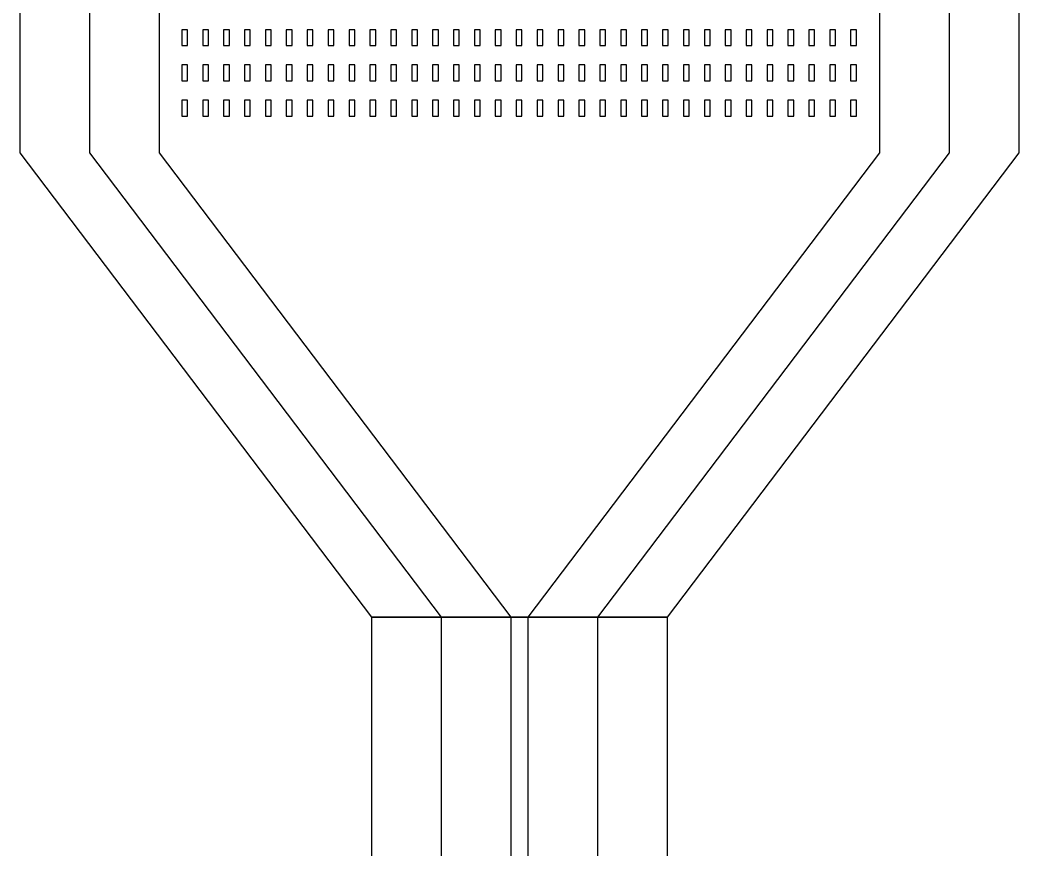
# Model space of a CAD drawing. Extents: x -3500 to 3500, y -1450 to 1450.
# Drawn here: x 229.94 to 251.45, y 275.01 to 292.86 of the extents above; entities that cross this region are included whole.
import ezdxf

# ---------------------------------------------------------------- set-up
doc = ezdxf.new("R2010")
doc.units = 0

msp = doc.modelspace()

# ---------------------------------------------------------------- linework, layer by layer
at = {"layer": 'HBSiProtectLayer'}
for points in [[(242.379, 280), (249.947, 290), (249.947, 309.987), (231.439, 309.987), (231.439, 290), (239.007, 280)], [(239.007, -280), (242.379, -280), (242.379, 280), (239.007, 280)]]:
    msp.add_lwpolyline(points, close=True, dxfattribs=at)
at = {"layer": 'HoleLayer'}
for points in [[(233.5465, 292.309), (233.5465, 292.651), (233.4225, 292.651), (233.4225, 292.309)], [(233.9965, 292.309), (233.9965, 292.651), (233.8725, 292.651), (233.8725, 292.309)], [(234.4465, 292.309), (234.4465, 292.651), (234.3225, 292.651), (234.3225, 292.309)], [(234.8965, 292.309), (234.8965, 292.651), (234.7725, 292.651), (234.7725, 292.309)], [(235.3465, 292.309), (235.3465, 292.651), (235.2225, 292.651), (235.2225, 292.309)], [(235.7965, 292.309), (235.7965, 292.651), (235.6725, 292.651), (235.6725, 292.309)], [(236.2465, 292.309), (236.2465, 292.651), (236.1225, 292.651), (236.1225, 292.309)], [(236.6965, 292.309), (236.6965, 292.651), (236.5725, 292.651), (236.5725, 292.309)], [(237.1465, 292.309), (237.1465, 292.651), (237.0225, 292.651), (237.0225, 292.309)], [(237.5965, 292.309), (237.5965, 292.651), (237.4725, 292.651), (237.4725, 292.309)], [(238.0465, 292.309), (238.0465, 292.651), (237.9225, 292.651), (237.9225, 292.309)], [(238.4965, 292.309), (238.4965, 292.651), (238.3725, 292.651), (238.3725, 292.309)], [(238.9465, 292.309), (238.9465, 292.651), (238.8225, 292.651), (238.8225, 292.309)], [(239.3965, 292.309), (239.3965, 292.651), (239.2725, 292.651), (239.2725, 292.309)], [(239.8465, 292.309), (239.8465, 292.651), (239.7225, 292.651), (239.7225, 292.309)], [(240.2965, 292.309), (240.2965, 292.651), (240.1725, 292.651), (240.1725, 292.309)], [(240.7465, 292.309), (240.7465, 292.651), (240.6225, 292.651), (240.6225, 292.309)], [(241.1965, 292.309), (241.1965, 292.651), (241.0725, 292.651), (241.0725, 292.309)], [(241.6465, 292.309), (241.6465, 292.651), (241.5225, 292.651), (241.5225, 292.309)], [(242.0965, 292.309), (242.0965, 292.651), (241.9725, 292.651), (241.9725, 292.309)], [(242.5465, 292.309), (242.5465, 292.651), (242.4225, 292.651), (242.4225, 292.309)], [(242.9965, 292.309), (242.9965, 292.651), (242.8725, 292.651), (242.8725, 292.309)], [(243.4465, 292.309), (243.4465, 292.651), (243.3225, 292.651), (243.3225, 292.309)], [(243.8965, 292.309), (243.8965, 292.651), (243.7725, 292.651), (243.7725, 292.309)], [(244.3465, 292.309), (244.3465, 292.651), (244.2225, 292.651), (244.2225, 292.309)], [(244.7965, 292.309), (244.7965, 292.651), (244.6725, 292.651), (244.6725, 292.309)], [(245.2465, 292.309), (245.2465, 292.651), (245.1225, 292.651), (245.1225, 292.309)], [(245.6965, 292.309), (245.6965, 292.651), (245.5725, 292.651), (245.5725, 292.309)], [(246.1465, 292.309), (246.1465, 292.651), (246.0225, 292.651), (246.0225, 292.309)], [(246.5965, 292.309), (246.5965, 292.651), (246.4725, 292.651), (246.4725, 292.309)], [(247.0465, 292.309), (247.0465, 292.651), (246.9225, 292.651), (246.9225, 292.309)], [(247.4965, 292.309), (247.4965, 292.651), (247.3725, 292.651), (247.3725, 292.309)], [(247.9465, 292.309), (247.9465, 292.651), (247.8225, 292.651), (247.8225, 292.309)], [(233.5465, 291.549), (233.5465, 291.891), (233.4225, 291.891), (233.4225, 291.549)], [(233.9965, 291.549), (233.9965, 291.891), (233.8725, 291.891), (233.8725, 291.549)], [(234.4465, 291.549), (234.4465, 291.891), (234.3225, 291.891), (234.3225, 291.549)], [(234.8965, 291.549), (234.8965, 291.891), (234.7725, 291.891), (234.7725, 291.549)], [(235.3465, 291.549), (235.3465, 291.891), (235.2225, 291.891), (235.2225, 291.549)], [(235.7965, 291.549), (235.7965, 291.891), (235.6725, 291.891), (235.6725, 291.549)], [(236.2465, 291.549), (236.2465, 291.891), (236.1225, 291.891), (236.1225, 291.549)], [(236.6965, 291.549), (236.6965, 291.891), (236.5725, 291.891), (236.5725, 291.549)], [(237.1465, 291.549), (237.1465, 291.891), (237.0225, 291.891), (237.0225, 291.549)], [(237.5965, 291.549), (237.5965, 291.891), (237.4725, 291.891), (237.4725, 291.549)], [(238.0465, 291.549), (238.0465, 291.891), (237.9225, 291.891), (237.9225, 291.549)], [(238.4965, 291.549), (238.4965, 291.891), (238.3725, 291.891), (238.3725, 291.549)], [(238.9465, 291.549), (238.9465, 291.891), (238.8225, 291.891), (238.8225, 291.549)], [(239.3965, 291.549), (239.3965, 291.891), (239.2725, 291.891), (239.2725, 291.549)], [(239.8465, 291.549), (239.8465, 291.891), (239.7225, 291.891), (239.7225, 291.549)], [(240.2965, 291.549), (240.2965, 291.891), (240.1725, 291.891), (240.1725, 291.549)], [(240.7465, 291.549), (240.7465, 291.891), (240.6225, 291.891), (240.6225, 291.549)], [(241.1965, 291.549), (241.1965, 291.891), (241.0725, 291.891), (241.0725, 291.549)], [(241.6465, 291.549), (241.6465, 291.891), (241.5225, 291.891), (241.5225, 291.549)], [(242.0965, 291.549), (242.0965, 291.891), (241.9725, 291.891), (241.9725, 291.549)], [(242.5465, 291.549), (242.5465, 291.891), (242.4225, 291.891), (242.4225, 291.549)], [(242.9965, 291.549), (242.9965, 291.891), (242.8725, 291.891), (242.8725, 291.549)], [(243.4465, 291.549), (243.4465, 291.891), (243.3225, 291.891), (243.3225, 291.549)], [(243.8965, 291.549), (243.8965, 291.891), (243.7725, 291.891), (243.7725, 291.549)], [(244.3465, 291.549), (244.3465, 291.891), (244.2225, 291.891), (244.2225, 291.549)], [(244.7965, 291.549), (244.7965, 291.891), (244.6725, 291.891), (244.6725, 291.549)], [(245.2465, 291.549), (245.2465, 291.891), (245.1225, 291.891), (245.1225, 291.549)], [(245.6965, 291.549), (245.6965, 291.891), (245.5725, 291.891), (245.5725, 291.549)], [(246.1465, 291.549), (246.1465, 291.891), (246.0225, 291.891), (246.0225, 291.549)], [(246.5965, 291.549), (246.5965, 291.891), (246.4725, 291.891), (246.4725, 291.549)], [(247.0465, 291.549), (247.0465, 291.891), (246.9225, 291.891), (246.9225, 291.549)], [(247.4965, 291.549), (247.4965, 291.891), (247.3725, 291.891), (247.3725, 291.549)], [(247.9465, 291.549), (247.9465, 291.891), (247.8225, 291.891), (247.8225, 291.549)], [(233.5465, 290.789), (233.5465, 291.131), (233.4225, 291.131), (233.4225, 290.789)], [(233.9965, 290.789), (233.9965, 291.131), (233.8725, 291.131), (233.8725, 290.789)], [(234.4465, 290.789), (234.4465, 291.131), (234.3225, 291.131), (234.3225, 290.789)], [(234.8965, 290.789), (234.8965, 291.131), (234.7725, 291.131), (234.7725, 290.789)], [(235.3465, 290.789), (235.3465, 291.131), (235.2225, 291.131), (235.2225, 290.789)], [(235.7965, 290.789), (235.7965, 291.131), (235.6725, 291.131), (235.6725, 290.789)], [(236.2465, 290.789), (236.2465, 291.131), (236.1225, 291.131), (236.1225, 290.789)], [(236.6965, 290.789), (236.6965, 291.131), (236.5725, 291.131), (236.5725, 290.789)], [(237.1465, 290.789), (237.1465, 291.131), (237.0225, 291.131), (237.0225, 290.789)], [(237.5965, 290.789), (237.5965, 291.131), (237.4725, 291.131), (237.4725, 290.789)], [(238.0465, 290.789), (238.0465, 291.131), (237.9225, 291.131), (237.9225, 290.789)], [(238.4965, 290.789), (238.4965, 291.131), (238.3725, 291.131), (238.3725, 290.789)], [(238.9465, 290.789), (238.9465, 291.131), (238.8225, 291.131), (238.8225, 290.789)], [(239.3965, 290.789), (239.3965, 291.131), (239.2725, 291.131), (239.2725, 290.789)], [(239.8465, 290.789), (239.8465, 291.131), (239.7225, 291.131), (239.7225, 290.789)], [(240.2965, 290.789), (240.2965, 291.131), (240.1725, 291.131), (240.1725, 290.789)], [(240.7465, 290.789), (240.7465, 291.131), (240.6225, 291.131), (240.6225, 290.789)], [(241.1965, 290.789), (241.1965, 291.131), (241.0725, 291.131), (241.0725, 290.789)], [(241.6465, 290.789), (241.6465, 291.131), (241.5225, 291.131), (241.5225, 290.789)], [(242.0965, 290.789), (242.0965, 291.131), (241.9725, 291.131), (241.9725, 290.789)], [(242.5465, 290.789), (242.5465, 291.131), (242.4225, 291.131), (242.4225, 290.789)], [(242.9965, 290.789), (242.9965, 291.131), (242.8725, 291.131), (242.8725, 290.789)], [(243.4465, 290.789), (243.4465, 291.131), (243.3225, 291.131), (243.3225, 290.789)], [(243.8965, 290.789), (243.8965, 291.131), (243.7725, 291.131), (243.7725, 290.789)], [(244.3465, 290.789), (244.3465, 291.131), (244.2225, 291.131), (244.2225, 290.789)], [(244.7965, 290.789), (244.7965, 291.131), (244.6725, 291.131), (244.6725, 290.789)], [(245.2465, 290.789), (245.2465, 291.131), (245.1225, 291.131), (245.1225, 290.789)], [(245.6965, 290.789), (245.6965, 291.131), (245.5725, 291.131), (245.5725, 290.789)], [(246.1465, 290.789), (246.1465, 291.131), (246.0225, 291.131), (246.0225, 290.789)], [(246.5965, 290.789), (246.5965, 291.131), (246.4725, 291.131), (246.4725, 290.789)], [(247.0465, 290.789), (247.0465, 291.131), (246.9225, 291.131), (246.9225, 290.789)], [(247.4965, 290.789), (247.4965, 291.131), (247.3725, 291.131), (247.3725, 290.789)], [(247.9465, 290.789), (247.9465, 291.131), (247.8225, 291.131), (247.8225, 290.789)]]:
    msp.add_lwpolyline(points, close=True, dxfattribs=at)
at = {"layer": 'NegLayer'}
for points in [[(243.879, 280), (251.447, 290), (251.447, 311.487), (229.939, 311.487), (229.939, 290), (237.507, 280)], [(243.879, 280), (237.507, 280), (237.507, 235.028), (243.879, 235.028)]]:
    msp.add_lwpolyline(points, close=True, dxfattribs=at)
at = {"layer": 'SiLayer'}
for points in [[(240.879, 280), (248.447, 290), (248.447, 308.487), (232.939, 308.487), (232.939, 290), (240.507, 280)], [(240.879, 280), (240.507, 280), (240.507, 235.028), (240.879, 235.028)]]:
    msp.add_lwpolyline(points, close=True, dxfattribs=at)

doc.saveas('drawing.dxf')
